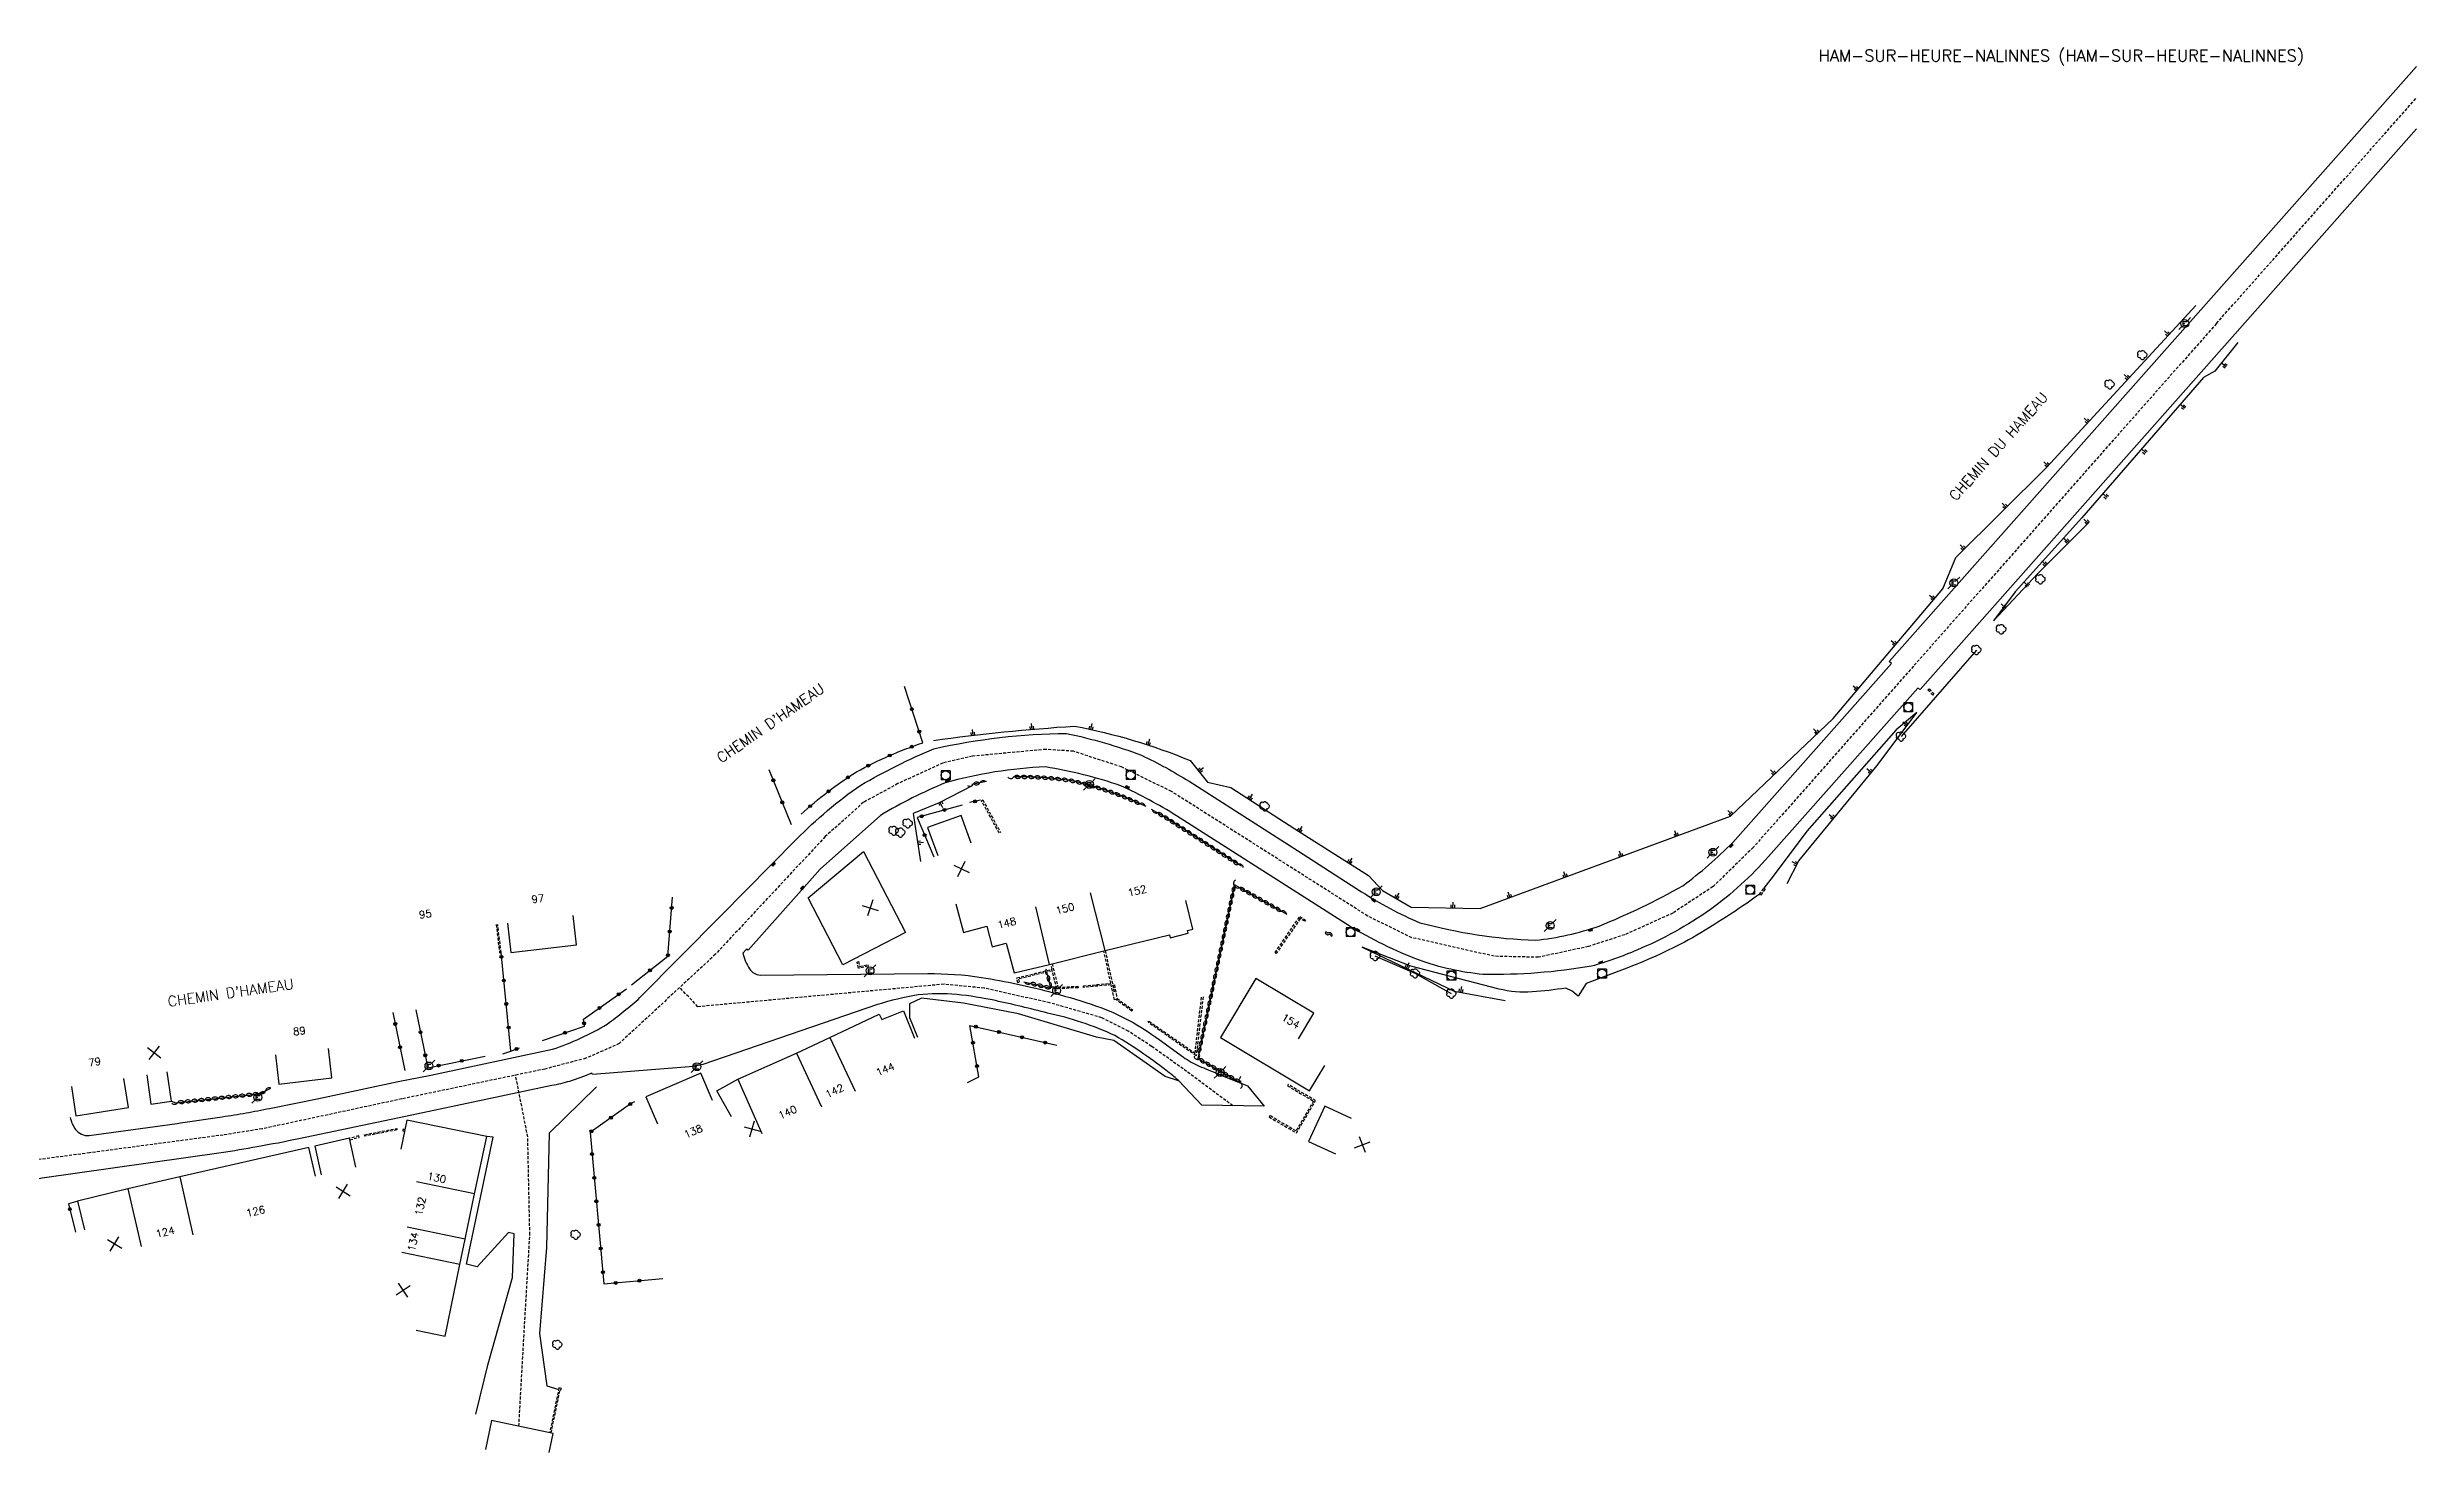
# Model space of a CAD drawing. Header units: millimetres. Extents: x 152000 to 153000, y 111999 to 113000.
# Drawn here: x 152600 to 153000, y 112000 to 112237.2 of the extents above; entities that cross this region are included whole.
import ezdxf
from ezdxf.enums import TextEntityAlignment as Align

# ---------------------------------------------------------------- set-up
doc = ezdxf.new("R2010")
doc.units = ezdxf.units.MM
doc.linetypes.add('DASHED', pattern=[0.75, 0.5, -0.25])
doc.layers.get('0').update_dxf_attribs({"linetype": 'CONTINUOUS'})
for name, color, linetype in [('W0001', 6, 'DASHED'), ('W0008', 7, 'CONTINUOUS'), ('W0100', 7, 'CONTINUOUS'), ('W0112', 1, 'DASHED'), ('W0211', 2, 'CONTINUOUS'), ('W0300', 7, 'CONTINUOUS'), ('W0302', 3, 'CONTINUOUS'), ('W0310', 3, 'CONTINUOUS'), ('W0322', 7, 'CONTINUOUS'), ('W0400', 7, 'CONTINUOUS'), ('W0420', 7, 'CONTINUOUS'), ('W0471', 7, 'CONTINUOUS'), ('W0980', 7, 'CONTINUOUS'), ('W0989', 7, 'CONTINUOUS'), ('W0991', 7, 'CONTINUOUS'), ('W1102', 7, 'CONTINUOUS')]:
    doc.layers.add(name, color=color, linetype=linetype)
doc.styles.get("Standard").update_dxf_attribs({"font": 'romans.shx', "width": 0.85})

# ---------------------------------------------------------------- blocks, each defined once
blk = doc.blocks.new('t322o')
at = {"color": 0, "linetype": 'Continuous'}
for radius in [0.25, 0.15]:
    blk.add_circle((0, 0), radius, dxfattribs=at)
blk = doc.blocks.new('t991o')
at = {"color": 0, "linetype": 'Continuous'}
for p, q in [((-1, 1), (1, -1)), ((-1, -1), (1, 1))]:
    blk.add_line(p, q, dxfattribs=at)
blk = doc.blocks.new('t310o')
at = {"color": 0, "linetype": 'Continuous'}
for centre, start, end in [((-0.5, 0.38), 216.8699, 323.1304), ((0.5, -0.37), 36.8699, 143.1303)]:
    blk.add_arc(centre, 0.625, start, end, dxfattribs=at)
blk = doc.blocks.new('T471')
for p, q in [((-0.333334, 0.333334), (-0.333334, -0.333334)), ((-0.333334, 0.333334), (0.333334, 0.333334)), ((-0.333334, 0), (0, 0)), ((0.500001, 0.500001), (1.000002, 1.000002)), ((-0.500001, -0.500001), (-1.000002, -1.000002)), ((-0.333334, -0.333334), (0.333334, -0.333334))]:
    blk.add_line(p, q)
blk.add_ellipse((0, 0), major_axis=(0.471405, 0.471405), ratio=1, start_param=5.4977871438, end_param=11.780972451)
blk = doc.blocks.new('t211o')
at = {"color": 0, "linetype": 'Continuous'}
for p, q in [((-0.29, 0.5), (-0.29, 0)), ((0, 1), (0, 0)), ((0.29, 0.5), (0.29, 0))]:
    blk.add_line(p, q, dxfattribs=at)
blk = doc.blocks.new('T300')
for p, q in [((-0.8, 0.51), (-0.86, 0.34)), ((-0.86, 0.34), (-0.86, 0.17)), ((-0.86, 0.17), (-0.74, 0.06)), ((-0.69, 0.63), (-0.8, 0.51)), ((-0.8, -0.06), (-0.74, 0.06)), ((-0.74, 0.06), (-0.69, 0.11)), ((-0.57, 0.69), (-0.69, 0.63)), ((-0.46, 0.69), (-0.57, 0.69)), ((-0.29, 0.63), (-0.46, 0.69)), ((-0.29, 0.63), (-0.17, 0.74)), ((-0.23, 0.57), (-0.29, 0.63)), ((-0.17, 0.74), (-0.06, 0.8)), ((-0.06, 0.8), (0.06, 0.8)), ((0.06, 0.8), (0.23, 0.74)), ((0.23, 0.74), (0.34, 0.63)), ((0.34, 0.63), (0.4, 0.51)), ((0.46, 0.46), (0.34, 0.46)), ((0.4, 0.51), (0.4, 0.46)), ((0.57, 0.4), (0.46, 0.46)), ((0.57, 0.4), (0.69, 0.29)), ((0.69, 0.29), (0.74, 0.17)), ((0.74, 0.06), (0.69, -0.17)), ((0.74, 0.17), (0.74, 0.06)), ((-0.8, -0.17), (-0.8, -0.06)), ((-0.8, -0.23), (-0.8, -0.17)), ((-0.74, -0.34), (-0.8, -0.23)), ((-0.69, -0.4), (-0.74, -0.34)), ((-0.51, -0.46), (-0.69, -0.4)), ((-0.4, -0.46), (-0.51, -0.46)), ((-0.4, -0.46), (-0.34, -0.46)), ((-0.34, -0.46), (-0.34, -0.4)), ((-0.34, -0.51), (-0.34, -0.46)), ((-0.29, -0.63), (-0.34, -0.51)), ((-0.17, -0.74), (-0.29, -0.63)), ((-0.06, -0.8), (-0.17, -0.74)), ((0.06, -0.8), (-0.06, -0.8)), ((0.17, -0.74), (0.06, -0.8)), ((0.23, -0.69), (0.17, -0.74)), ((0.29, -0.46), (0.23, -0.46)), ((0.29, -0.63), (0.23, -0.69)), ((0.46, -0.4), (0.29, -0.46)), ((0.34, -0.51), (0.29, -0.63)), ((0.34, -0.51), (0.34, -0.46)), ((0.57, -0.34), (0.46, -0.4)), ((0.63, -0.29), (0.57, -0.34)), ((0.69, -0.17), (0.63, -0.29))]:
    blk.add_line(p, q)
blk = doc.blocks.new('T400')
for p, q in [((-0.15, 0.3), (0.15, 0.3)), ((-0.15, -0.25), (-0.15, 0.3)), ((-0.15, 0.15), (0.15, 0.15)), ((-0.15, 0), (0.15, 0)), ((0.15, 0.3), (0.15, -0.25)), ((-0.15, -0.15), (0.15, -0.15)), ((-0.15, -0.25), (-0.15, -0.3)), ((-0.15, -0.3), (0.15, -0.3)), ((0.15, -0.3), (0.15, -0.25))]:
    blk.add_line(p, q)
blk = doc.blocks.new('T420')
for p, q in [((0.75, 0.75), (-0.75, 0.75)), ((-0.75, 0.75), (-0.75, -0.75)), ((0.75, 0.75), (0.75, -0.75)), ((0.75, -0.75), (-0.75, -0.75))]:
    blk.add_line(p, q)
blk.add_ellipse((0, 0), major_axis=(-0.53, 0.53), ratio=1, start_param=3.926991, end_param=10.210176)

msp = doc.modelspace()

# ---------------------------------------------------------------- linework, layer by layer
at = {"layer": 'W0001', "flags": 128}
msp.add_lwpolyline([(152966.2, 112190.59), (153000, 112228.71)], dxfattribs=at)
at = {"layer": 'W0001'}
for points in [[(152966.2, 112190.59), (152888, 112102.16), (152881.2, 112095.53), (152874.41, 112091.06), (152866.3, 112087.42), (152860.17, 112085.43), (152851.72, 112083.61), (152844.27, 112083.78), (152830.36, 112086.92), (152822.9, 112090.57), (152789.78, 112111.59), (152781.33, 112115.73), (152773.21, 112118.38), (152768.58, 112118.71), (152756.16, 112117.55), (152751.19, 112116.4), (152743.57, 112112.92), (152737.77, 112109.77), (152731.31, 112103.98), (152712.76, 112084.11), (152696.53, 112069.04), (152690.9, 112066.56), (152683.94, 112064.74), (152659.82, 112059.7)], [(152800.13, 112058.55), (152791.75, 112064.76), (152786.4, 112068.57), (152782.48, 112071.14), (152778.01, 112073.4), (152769.21, 112075.92), (152758.15, 112078.39), (152751.36, 112079.06), (152709.78, 112075.26), (152706.74, 112078.53)], [(152679.58, 112004.47), (152680.51, 112020.94), (152681.43, 112036.78), (152681.08, 112053.32), (152679.01, 112063.76)], [(152659.82, 112059.7), (152636.24, 112054.65), (152629.65, 112053.61), (152607.1, 112050.6), (152588.83, 112048.18), (152581.2, 112047.6), (152568.71, 112047.6), (152559.8, 112047.6), (152552.86, 112046.09), (152507.88, 112038.23), (152499.9, 112036.96), (152494.35, 112035.11), (152486.02, 112030.95), (152472.61, 112021.93), (152456.42, 112009.8), (152445.03, 112000)]]:
    msp.add_lwpolyline(points, dxfattribs=at)
at = {"layer": 'W0008'}
for points in [[(152963.57, 112192.92), (153000, 112233.98)], [(153000, 112223.43), (152968.83, 112188.26)]]:
    msp.add_lwpolyline(points, dxfattribs=at)
at = {"layer": 'W0008', "flags": 128}
for points in [[(152659.19, 112062.65), (152664.69, 112063.72), (152685.25, 112068.09, 0.0576), (152694.49, 112072.33, 0.026), (152700.03, 112076.8), (152713.62, 112090.53), (152726.48, 112103.52, -0.0501), (152737.31, 112112.67, -0.0323), (152749.67, 112118.81, -0.0534), (152772.05, 112121.39, -0.0387), (152784.71, 112117.72, -0.0259), (152792.76, 112113.31), (152811.03, 112101.63), (152821.87, 112094.68, 0.0469), (152831.72, 112089.45, 0.0569), (152851.22, 112086.48, 0.0555), (152861.98, 112088.87, 0.0312), (152876.12, 112095.69, 0.0359), (152884.55, 112102.98), (152911.32, 112133.2), (152910.97, 112133.51), (152963.57, 112192.92)], [(152968.83, 112188.26), (152916.18, 112128.8), (152915.77, 112129.06), (152890.58, 112100.61, -0.0558), (152880.77, 112091.68, -0.0551), (152868.36, 112084.83, -0.0344), (152860.69, 112082.11, -0.0474), (152842.39, 112080.71, -0.0604), (152831.62, 112083.1, -0.0411), (152819.75, 112088.9), (152790.62, 112107.49, 0.0314), (152781.23, 112112.57, 0.0407), (152768.48, 112115.75, 0.0574), (152751.58, 112113.06, 0.0334), (152740.61, 112107.57), (152730.46, 112098.49), (152718.31, 112084.82), (152718.04, 112085), (152717.42, 112084.29, 0.1003), (152718.54, 112081.65, 0.2261), (152720.31, 112080.58), (152748.61, 112080.85, -0.0385), (152757.68, 112080.22, -0.0249), (152769.81, 112077.63)], [(152769.91, 112077.55, -0.0206), (152777.12, 112075.38, -0.0366), (152782.62, 112072.94, -0.033), (152787.71, 112069.71), (152791.79, 112066.77, 0.0525), (152794.46, 112065.23, -0.0136), (152797.45, 112063.98), (152802.58, 112061.9), (152805.39, 112058.47), (152794.88, 112058.63), (152790.94, 112062.79, 0.0399), (152789.37, 112064.13, 0.0095), (152785.09, 112067.28, 0.0331), (152780.19, 112070.38, 0.0584), (152768.85, 112074.19, 0.0109), (152760.03, 112076.29, 0.0283), (152753.51, 112077.32, 0.0558), (152746.99, 112077.25, 0.0375), (152740.12, 112075.62), (152710.63, 112065.52), (152709.06, 112065.18), (152697.01, 112064.22), (152692.01, 112063.8), (152691.89, 112064.07, -0.0251), (152688.1, 112062.66, -0.0189), (152685.15, 112061.94), (152660.45, 112056.75)], [(152603.83, 112056.59, 0.1051), (152604.72, 112054.56, 0.2462), (152607.04, 112053.51), (152621.87, 112055.54), (152622.42, 112055.66), (152629.5, 112056.7, 0.0079), (152633.51, 112057.34, 0.0058), (152637.5, 112058.11), (152645.79, 112059.79), (152659.19, 112062.65)], [(152660.45, 112056.75), (152642.42, 112052.95, -0.0073), (152635.39, 112051.62, -0.0093), (152629.33, 112050.6), (152599.07, 112046.3, -0.0042), (152592.11, 112045.33, -0.0277), (152583.05, 112044.64), (152570.99, 112044.48)]]:
    msp.add_lwpolyline(points, format="xyb", dxfattribs=at)
for points in [[(152692.7, 112061.72), (152684.7, 112053.93), (152684.25, 112034.61), (152683.09, 112020.08), (152684.31, 112011.27), (152686.3, 112010.67)], [(152672.32, 112006.5), (152674.39, 112015), (152678.48, 112029.58), (152678.81, 112036.93), (152677.85, 112037.13), (152672.56, 112031.37), (152670.76, 112031.8), (152675.24, 112053.23), (152674.15, 112053.34)]]:
    msp.add_lwpolyline(points, dxfattribs=at)
at = {"layer": 'W0100'}
msp.add_line((152812.91, 112052.49), (152817.46, 112050.42), dxfattribs=at)
at = {"layer": 'W0100', "flags": 128}
for points in [[(152755.96, 112102.85), (152754.25, 112107.55), (152748.59, 112105.5), (152750.29, 112100.8)], [(152753.36, 112092.63), (152754.66, 112087.81), (152758.57, 112088.86), (152759.51, 112085.39), (152761.86, 112086.02), (152763.21, 112080.97), (152769.18, 112082.4), (152778.56, 112084.78), (152789.43, 112087.4), (152789.55, 112086.92), (152792.59, 112087.66), (152792.48, 112088.14), (152793.38, 112088.36), (152792.2, 112093.22)], [(152677.64, 112089.36), (152678.22, 112084.39), (152689.33, 112085.7), (152688.74, 112090.67)], [(152811.21, 112069.87), (152813.78, 112074.16), (152803.99, 112080.02), (152798.02, 112070.05), (152813.08, 112061.04), (152815.64, 112065.33)], [(152638.46, 112067.14), (152639.06, 112062.17), (152648.02, 112063.26), (152647.42, 112068.22)], [(152616.75, 112063.79), (152617.44, 112058.84), (152620.9, 112059.32), (152620.21, 112064.27)], [(152712.29, 112059.44), (152710.33, 112064.04), (152701.03, 112060.06), (152703, 112055.47)], [(152604.04, 112061.82), (152604.8, 112056.87), (152613.65, 112058.23), (152612.89, 112063.17)], [(152662.21, 112020.68), (152667.11, 112019.66), (152669.61, 112031.74), (152670.5, 112036.02), (152672.08, 112043.7), (152674.16, 112053.35), (152660.67, 112056.11), (152659.67, 112051.21)], [(152820.19, 112056.4), (152815.64, 112058.48), (152812.91, 112052.49)], [(152652.07, 112048.18), (152650.97, 112053.06), (152645.12, 112051.75), (152646.21, 112046.87)], [(152645.26, 112046.64), (152644.14, 112051.52), (152622.32, 112046.53), (152613.57, 112044.52), (152605.04, 112042.44), (152606.22, 112037.58)], [(152684.7, 112000), (152685.38, 112003.25), (152674.97, 112005.43), (152673.95, 112000.53)]]:
    msp.add_lwpolyline(points, dxfattribs=at)
msp.add_lwpolyline([(152744.84, 112087.82), (152734.3, 112082.34), (152728.4, 112093.67), (152737.74, 112101.47)], close=True, dxfattribs=at)
at = {"layer": 'W0100'}
msp.add_lwpolyline([(152715.48, 112056.69), (152713.02, 112061.04), (152716.53, 112063.03), (152726.46, 112067.44), (152732.11, 112070.08), (152740.44, 112073.98), (152740.87, 112073.08), (152744.5, 112074.56), (152746.39, 112069.94)], dxfattribs=at)
at = {"layer": 'W0112'}
for points in [[(152917.67, 112128.91), (152918.5, 112128.01), (152918.32, 112127.84), (152917.49, 112128.74)], [(152889.99, 112095.13), (152889.22, 112094.07), (152889.02, 112094.22), (152889.79, 112095.28)], [(152812.28, 112089.69), (152811.51, 112090.14), (152807.46, 112084.26), (152807.25, 112084.4), (152811.43, 112090.48), (152812.41, 112089.9)], [(152815.72, 112087.67), (152816.17, 112087.41), (152816.36, 112087.47), (152816.43, 112087.5), (152816.48, 112087.51), (152816.52, 112087.51), (152816.52, 112087.51), (152816.54, 112087.5), (152816.57, 112087.47), (152816.61, 112087.4), (152816.66, 112087.3), (152816.72, 112087.19), (152816.94, 112087.29), (152816.89, 112087.41), (152816.83, 112087.53), (152816.76, 112087.63), (152816.69, 112087.7), (152816.6, 112087.75), (152816.53, 112087.76), (152816.45, 112087.75), (152816.37, 112087.74), (152816.28, 112087.71), (152816.2, 112087.69), (152815.85, 112087.89)], [(152738.54, 112082.1), (152736.93, 112081.77), (152736.67, 112082.81), (152736.91, 112082.87), (152737.11, 112082.06), (152738.49, 112082.35)], [(152809.35, 112061.92), (152813.76, 112059.33), (152810.78, 112054.29), (152806.37, 112056.88), (152806.24, 112056.66), (152810.87, 112053.95), (152814.11, 112059.42), (152809.48, 112062.13)], [(152653.52, 112053.66), (152658.96, 112054.72), (152659, 112054.47), (152653.57, 112053.42)]]:
    msp.add_lwpolyline(points, close=True, dxfattribs=at)
for points in [[(152760.67, 112104.57), (152757.7, 112110.04), (152757.7, 112110.04), (152757.92, 112110.16), (152760.91, 112104.65)], [(152675.76, 112089.14), (152676.32, 112084.36), (152676.57, 112084.39), (152676.01, 112089.17)], [(152778.56, 112084.76), (152780.11, 112077.76), (152779.89, 112078.92), (152780.13, 112078.97), (152780.57, 112076.67), (152783.2, 112074.74), (152783.05, 112074.54), (152780.37, 112076.5), (152780.14, 112076.45), (152779.58, 112078.97), (152774.91, 112078.53), (152774.89, 112078.78), (152779.53, 112079.22), (152778.32, 112084.7)], [(152769.63, 112082.52), (152770.59, 112078.54), (152773.98, 112078.71), (152773.99, 112078.46), (152770.39, 112078.29), (152769.66, 112081.34), (152763.94, 112079.94), (152764.04, 112079.36), (152763.8, 112079.31), (152763.65, 112080.12), (152769.6, 112081.59), (152769.39, 112082.46)], [(152795.1, 112076.91), (152793.94, 112066.97), (152785.82, 112072.63), (152785.96, 112072.83), (152793.74, 112067.42), (152794.85, 112076.93)], [(152651.03, 112052.82), (152652.63, 112053.2), (152652.57, 112053.45), (152650.97, 112053.06)], [(152660.34, 112054.45), (152660.03, 112054.59), (152659.93, 112054.36), (152660.28, 112054.2)], [(152685.03, 112003.33), (152686.54, 112010.61), (152686.69, 112010.57), (152686.76, 112010.81), (152686.35, 112010.92), (152684.78, 112003.38)]]:
    msp.add_lwpolyline(points, dxfattribs=at)
at = {"layer": 'W0211'}
msp.add_lwpolyline([(152749.56, 112120.21, -0.0186), (152773.42, 112122.63, -0.0502), (152792.91, 112116.82), (152795.86, 112113.19), (152799.81, 112112.28), (152810.58, 112105.27), (152823.01, 112097.43), (152825.39, 112094.89), (152830.21, 112092.07), (152841.9, 112091.85), (152884.13, 112107.42), (152901.48, 112123.91), (152920.01, 112145.82), (152922.22, 112151.11), (152937.51, 112166.26), (152962.75, 112193.65)], format="xyb", dxfattribs=at)
at = {"layer": 'W0211', "flags": 128}
for points in [[(152969.84, 112187.37), (152965.93, 112182.53), (152963.99, 112181.49), (152943.49, 112157.81), (152932.23, 112145.29), (152928.56, 112140.41)], [(152915.64, 112124.92), (152912.11, 112122), (152897.04, 112104.88), (152891.38, 112097.29), (152889.79, 112095.28)], [(152790.93, 112062.77), (152788.7, 112063.48), (152780.06, 112069.55), (152777.1, 112070.1), (152763.96, 112074.06), (152754.65, 112075.88), (152747.54, 112076.7), (152745.51, 112075.77), (152745.55, 112073.47), (152746.88, 112070.14)]]:
    msp.add_lwpolyline(points, dxfattribs=at)
at = {"layer": 'W0211'}
for points in [[(152928.56, 112140.41), (152936.05, 112148.41), (152944.72, 112157.07)], [(152893.72, 112096.06), (152895.69, 112099.9), (152908.93, 112115.99), (152915.63, 112124.91)], [(152756.13, 112112.53), (152750.57, 112109.67), (152746.16, 112107.87), (152747.4, 112099.75)], [(152821.98, 112085.3), (152837.49, 112077.91), (152846.09, 112076.33)]]:
    msp.add_lwpolyline(points, dxfattribs=at)
at = {"layer": 'W0211', "flags": 128}
msp.add_lwpolyline([(152889.02, 112094.22, -0.024062), (152877.72, 112086.91, -0.0364), (152866.63, 112081.78), (152859.78, 112079.16), (152858.44, 112077.03), (152857.44, 112077.87), (152856.35, 112078.42, -0.0241), (152850.66, 112077.76, -0.0763), (152845.1, 112078.24), (152830.17, 112082.12), (152821.98, 112085.3)], format="xyb", dxfattribs=at)
at = {"layer": 'W0302', "flags": 128}
for points in [[(152925.68, 112135.47), (152912.98, 112120.86)], [(152837.05, 112077.46), (152830.92, 112080.87), (152824.18, 112083.82)]]:
    msp.add_lwpolyline(points, dxfattribs=at)
at = {"layer": 'W0310', "flags": 128}
for points in [[(152758.55, 112113.29), (152756.07, 112112.79)], [(152801.58, 112098.97), (152788.85, 112107.16), (152786.42, 112108.58)], [(152809.32, 112090.85), (152800.41, 112095.83), (152794.19, 112066.55), (152801.46, 112062.44), (152801.46, 112062.73)], [(152764.85, 112079.45), (152769.39, 112078.4), (152768.73, 112081.11)], [(152620.9, 112059.32), (152621.65, 112059.05), (152635.78, 112060.58), (152637.71, 112061.52)]]:
    msp.add_lwpolyline(points, dxfattribs=at)
msp.add_lwpolyline([(152785.47, 112109.05, 0.0579), (152772.75, 112113.43, 0.0418), (152763.07, 112114.05)], format="xyb", dxfattribs=at)
at = {"layer": 'W0322'}
for p, q in [((152678.24, 112067.77), (152676.57, 112084.39)), ((152658.3, 112074.31), (152660.31, 112064.51))]:
    msp.add_line(p, q, dxfattribs=at)
at = {"layer": 'W0322', "flags": 128}
msp.add_lwpolyline([(152727.23, 112107.75, -0.0443), (152736.56, 112114.9, -0.0462), (152747.8, 112119.8), (152744.69, 112129.3)], format="xyb", dxfattribs=at)
for points in [[(152721.81, 112115.33), (152725.54, 112106.05)], [(152754.4, 112109.31), (152746.84, 112107.22), (152749.62, 112100.55)], [(152757.52, 112110.14), (152755.69, 112109.71)], [(152683.56, 112069.58), (152690.68, 112071.98), (152690.49, 112073.15), (152697.75, 112078.31)], [(152755.32, 112062.46), (152757.25, 112063.42), (152755.74, 112072.11), (152770.42, 112068.77)], [(152676.87, 112067.33), (152678.24, 112067.77), (152679.68, 112068.3)], [(152699.1, 112059.23), (152698.6, 112058.98), (152691.59, 112054.06), (152693.95, 112028.47), (152703.91, 112029.39)], [(152605.09, 112042.45), (152603.54, 112042.01), (152604.71, 112037.21)]]:
    msp.add_lwpolyline(points, dxfattribs=at)
at = {"layer": 'W0322'}
for points in [[(152698.59, 112078.94), (152704.73, 112083.78), (152705.53, 112093.75)], [(152662.19, 112074.75), (152664.21, 112064.95), (152673.86, 112066.93)]]:
    msp.add_lwpolyline(points, dxfattribs=at)
at = {"layer": 'W1102'}
for p, q in [((152769.18, 112082.4), (152766.84, 112092.13)), ((152778.56, 112084.78), (152776.11, 112094.47)), ((152732.11, 112070.08), (152736.35, 112061.02)), ((152726.46, 112067.44), (152730.69, 112058.38)), ((152716.53, 112063.03), (152720.59, 112053.89)), ((152613.57, 112044.52), (152615.81, 112034.77)), ((152622.32, 112046.53), (152624.54, 112036.78)), ((152672.08, 112043.7), (152662.28, 112045.71)), ((152670.5, 112036.02), (152660.71, 112038.04)), ((152669.61, 112031.74), (152659.82, 112033.77))]:
    msp.add_line(p, q, dxfattribs=at)

# ---------------------------------------------------------------- block references
at = {"layer": 'W0211'}
for p, rotation in [((152958.14, 112188.65), 47.34101259843299), ((152967.85, 112183.31), 51.0257716368403), ((152951.36, 112181.3), 47.34101259843299), ((152960.85, 112176.33), 49.10235270726614), ((152944.59, 112173.94), 47.34101259843299), ((152954.3, 112168.77), 49.10235270726614), ((152937.81, 112166.59), 47.34101259843299), ((152930.72, 112159.54), 44.73570577763419), ((152947.76, 112161.22), 49.10235270726614), ((152944.53, 112156.88), 44.99702450607911), ((152923.62, 112152.5), 44.73570577763419), ((152941.15, 112153.71), 48.03863622983781), ((152937.45, 112149.81), 44.99702450607911), ((152918.53, 112144.07), 49.77356190471792), ((152934.46, 112146.28), 48.03863622983781), ((152930.57, 112142.56), 46.84379643812634), ((152912.07, 112136.43), 49.77356190471792), ((152905.61, 112128.8), 49.77356190471792), ((152756.24, 112121.07), 6.705619489459212), ((152766.18, 112122.08), 4.929152184128257), ((152776.11, 112122.07), 347.5974967960974), ((152785.75, 112119.45), 341.9527309510967), ((152898.87, 112121.43), 43.5523123799892), ((152914.03, 112122.77), 53.06919378328056), ((152794.41, 112114.97), 309.1578634756356), ((152891.62, 112114.54), 43.5523123799892), ((152907.97, 112114.82), 50.55630344175299), ((152750.73, 112109.75), 207.2365610423774), ((152802.86, 112110.29), 326.9613538187317), ((152884.37, 112107.65), 43.5523123799892), ((152811.25, 112104.84), 327.7605115447051), ((152875.06, 112104.08), 20.23888595960738), ((152901.61, 112107.1), 50.55630344175299), ((152746.92, 112102.86), 278.6128396984589), ((152819.71, 112099.51), 327.7605115447051), ((152865.68, 112100.62), 20.23888595960738), ((152895.38, 112099.3), 62.81971896525911), ((152856.3, 112097.16), 20.23888595960738), ((152827.65, 112093.57), 329.6645270932681), ((152837.24, 112091.94), 358.920259762578), ((152846.91, 112093.7), 20.23888595960738), ((152829.44, 112081.75), 334.5422345786509), ((152838.56, 112077.72), 349.5794060592316)]:
    msp.add_blockref('t211o', p, dxfattribs=dict(at, rotation=rotation))
at = {"layer": 'W0300'}
for p in [(152953.71, 112185.24), (152948.19, 112180.28), (152936.51, 112147.4), (152925.68, 112135.47), (152929.88, 112138.96), (152912.98, 112120.86), (152805.54, 112109.08), (152742.88, 112104.96), (152744.02, 112104.65), (152745.27, 112106.18), (152824.18, 112083.82), (152830.92, 112080.87), (152837.05, 112077.46), (152689.2, 112036.75), (152686.09, 112018.2)]:
    msp.add_blockref('T300', p, dxfattribs=at)
at = {"layer": 'W0310'}
for p, rotation in [((152756.29, 112112.83), 191.5484321902547), ((152757.42, 112113.06), 191.5484321902547), ((152763.16, 112114.05), 181.0793010542575), ((152764.32, 112114.06), 179.9402443663292), ((152765.47, 112114.04), 178.8011876784008), ((152766.63, 112114.01), 177.6621309904723), ((152767.78, 112113.95), 176.523074302544), ((152768.93, 112113.87), 175.3840176146156), ((152770.08, 112113.76), 174.2449609266872), ((152771.23, 112113.64), 173.1059042387589), ((152772.38, 112113.49), 171.9668475508305), ((152773.51, 112113.26), 166.8276200876396), ((152774.63, 112112.99), 165.6923555180574), ((152775.75, 112112.69), 164.5570909484752), ((152776.86, 112112.37), 163.421826378893), ((152777.96, 112112.03), 162.2865618093108), ((152779.06, 112111.67), 161.1512972397286), ((152780.15, 112111.28), 160.0160326701463), ((152781.23, 112110.88), 158.8807681005642), ((152782.3, 112110.45), 157.7455035309819), ((152783.37, 112110), 156.6102389613997), ((152784.42, 112109.54), 155.4749743918175), ((152787.42, 112107.99), 149.5796300109972), ((152788.42, 112107.41), 149.5796300109972), ((152789.4, 112106.8), 147.2486019727651), ((152790.37, 112106.18), 147.2486019727651), ((152791.34, 112105.55), 147.2486019727651), ((152792.31, 112104.93), 147.2486019727651), ((152793.28, 112104.3), 147.2486019727651), ((152794.26, 112103.68), 147.2486019727651), ((152795.23, 112103.05), 147.2486019727651), ((152796.2, 112102.43), 147.2486019727651), ((152797.17, 112101.8), 147.2486019727651), ((152798.14, 112101.18), 147.2486019727651), ((152799.11, 112100.55), 147.2486019727651), ((152800.08, 112099.93), 147.2486019727651), ((152801.05, 112099.3), 147.2486019727651), ((152800.37, 112095.65), 258.0215401443988), ((152801.25, 112095.36), 150.7903880098278), ((152799.41, 112091.13), 258.0215401443988), ((152799.65, 112092.26), 258.0215401443988), ((152799.89, 112093.39), 258.0215401443988), ((152800.13, 112094.52), 258.0215401443988), ((152802.26, 112094.8), 150.7903880098278), ((152803.27, 112094.23), 150.7903880098278), ((152804.28, 112093.67), 150.7903880098278), ((152805.29, 112093.11), 150.7903880098278), ((152806.29, 112092.54), 150.7903880098278), ((152807.3, 112091.98), 150.7903880098278), ((152808.31, 112091.42), 150.7903880098278), ((152798.69, 112087.75), 258.0215401443988), ((152798.93, 112088.88), 258.0215401443988), ((152799.17, 112090), 258.0215401443988), ((152797.73, 112083.23), 258.0215401443988), ((152797.97, 112084.36), 258.0215401443988), ((152798.21, 112085.49), 258.0215401443988), ((152798.45, 112086.62), 258.0215401443988), ((152768.85, 112080.61), 103.7979734588113), ((152769.13, 112079.49), 103.7979734588113), ((152797.01, 112079.84), 258.0215401443988), ((152797.25, 112080.97), 258.0215401443988), ((152797.49, 112082.1), 258.0215401443988), ((152765.98, 112079.19), 347.0092557782289), ((152767.1, 112078.93), 347.0092557782289), ((152768.23, 112078.67), 347.0092557782289), ((152769.36, 112078.41), 347.0092557782289), ((152796.05, 112075.32), 258.0215401443988), ((152796.29, 112076.45), 258.0215401443988), ((152796.53, 112077.58), 258.0215401443988), ((152796.77, 112078.71), 258.0215401443988), ((152795.33, 112071.93), 258.0215401443988), ((152795.57, 112073.06), 258.0215401443988), ((152795.81, 112074.19), 258.0215401443988), ((152794.38, 112067.41), 258.0215401443988), ((152794.61, 112068.54), 258.0215401443988), ((152794.85, 112069.67), 258.0215401443988), ((152795.09, 112070.8), 258.0215401443988), ((152794.44, 112066.41), 330.4789258793698), ((152795.44, 112065.84), 330.4789258793698), ((152796.45, 112065.28), 330.4789258793698), ((152797.45, 112064.71), 330.4789258793698), ((152798.46, 112064.14), 330.4789258793698), ((152799.46, 112063.57), 330.4789258793698), ((152627.73, 112059.71), 6.143363452792375), ((152628.88, 112059.83), 6.143363452792375), ((152630.03, 112059.96), 6.143363452792375), ((152631.18, 112060.08), 6.143363452792375), ((152632.33, 112060.2), 6.143363452792375), ((152633.48, 112060.33), 6.143363452792375), ((152634.62, 112060.45), 6.143363452792375), ((152635.77, 112060.58), 6.143363452792375), ((152636.81, 112061.08), 26.15824807705591), ((152800.47, 112063), 330.4789258793698), ((152801.46, 112062.45), 89.30436873152162), ((152621.99, 112059.09), 6.143363452792375), ((152623.14, 112059.22), 6.143363452792375), ((152624.29, 112059.34), 6.143363452792375), ((152625.44, 112059.46), 6.143363452792375), ((152626.59, 112059.59), 6.143363452792375)]:
    msp.add_blockref('t310o', p, dxfattribs=dict(at, rotation=rotation))
at = {"layer": 'W0322'}
for p, rotation in [((152745.93, 112125.5), 108.1579842984001), ((152747.18, 112121.7), 108.1579842984001), ((152738.58, 112115.97), 26.85627576819884), ((152742.2, 112117.67), 23.41017349544573), ((152745.91, 112119.15), 19.96407122269247), ((152722.55, 112113.47), 291.8970164992865), ((152731.87, 112111.64), 37.34037456391254), ((152735.12, 112113.96), 33.89329631906886), ((152724.05, 112109.76), 291.8970164992865), ((152728.76, 112109.12), 40.78745280875631), ((152751.44, 112108.49), 195.475879771988), ((152756.61, 112109.92), 195.475879771988), ((152747.59, 112107.42), 195.475879771988), ((152748.08, 112104.24), 292.6938988773113), ((152705.38, 112091.94), 85.4123048641895), ((152705.06, 112087.95), 85.4123048641895), ((152676.64, 112083.69), 95.75459178949023), ((152704.74, 112083.96), 85.4123048641895), ((152677.04, 112079.71), 95.75459178949023), ((152701.73, 112081.41), 38.28644043276593), ((152677.44, 112075.73), 95.75459178949023), ((152696.45, 112077.38), 35.45186343179212), ((152658.7, 112072.35), 281.601043642698), ((152677.84, 112071.75), 95.75459178949023), ((152690.6, 112072.46), 98.98497467912635), ((152693.19, 112075.06), 35.45186343179212), ((152756.74, 112071.89), 347.1654941053004), ((152659.51, 112068.43), 281.601043642698), ((152662.97, 112070.98), 281.601043642698), ((152679.18, 112068.12), 95.75459178949023), ((152687.35, 112070.86), 18.59613696577792), ((152756.25, 112069.18), 99.85170656050501), ((152760.64, 112071), 347.1654941053004), ((152764.54, 112070.11), 347.1654941053004), ((152768.44, 112069.22), 347.1654941053004), ((152663.77, 112067.06), 281.601043642698), ((152666.02, 112065.33), 11.60104364269397), ((152669.94, 112066.13), 11.60104364269397), ((152756.93, 112065.24), 99.85170656050501), ((152695.11, 112056.53), 215.0750711670597), ((152698.38, 112058.83), 215.0750711670597), ((152691.83, 112054.23), 215.0750711670597), ((152691.93, 112050.38), 275.2759964821321), ((152692.3, 112046.39), 275.2759964821321), ((152603.76, 112041.1), 283.6938686454633), ((152692.66, 112042.41), 275.2759964821321), ((152693.03, 112038.43), 275.2759964821321), ((152693.4, 112034.44), 275.2759964821321), ((152693.77, 112030.46), 275.2759964821321), ((152695.94, 112028.65), 5.275996482064659), ((152699.93, 112029.02), 5.275996482064659)]:
    msp.add_blockref('t322o', p, dxfattribs=dict(at, rotation=rotation))
at = {"layer": 'W0400'}
for p, rotation in [((152751.98, 112113.34), 107.6817210608199), ((152782.32, 112112.33), 61.53763840254246), ((152884.27, 112102.46), 132.9369452521525), ((152722.55, 112099.33), 132.8212547493695), ((152727.44, 112095.33), 137.5690903124758), ((152823.92, 112093.25), 59.25734223845058), ((152821.24, 112088.18), 58.94765106796019), ((152860.52, 112088.18), 107.601773695849), ((152862.29, 112082.76), 108.2791893402204)]:
    msp.add_blockref('T400', p, dxfattribs=dict(at, rotation=rotation))
at = {"layer": 'W0420'}
for p in [(152914.16, 112125.81), (152751.63, 112114.33), (152782.89, 112114.37), (152887.47, 112094.99), (152819.99, 112087.84), (152837.02, 112080.5), (152862.46, 112080.85)]:
    msp.add_blockref('T420', p, dxfattribs=at)
at = {"layer": 'W0471'}
for p in [(152960.85, 112190.58), (152921.87, 112146.8), (152775.91, 112112.8), (152881.19, 112101.33), (152824.34, 112094.65), (152853.72, 112088.97), (152738.87, 112081.33), (152770.38, 112077.99), (152664.4, 112065.26), (152709.65, 112065.14), (152797.97, 112064.18), (152635.5, 112059.97)]:
    msp.add_blockref('T471', p, dxfattribs=at)
at = {"layer": 'W0991'}
for p, rotation in [((152754.32, 112098.54), 19.9539302099865), ((152738.89, 112091.93), 297.4981416806987), ((152618.02, 112067.5), 7.706121884322144), ((152718.97, 112054.64), 29.5344407928011), ((152822.01, 112051.96), 65.47720984412521), ((152649.91, 112044.11), 12.63107967476033), ((152611.32, 112035.22), 13.69386864541098), ((152660.04, 112027.42), 78.28761092505063)]:
    msp.add_blockref('t991o', p, dxfattribs=dict(at, rotation=rotation))

# ---------------------------------------------------------------- texts
at = {"layer": 'W0980'}
msp.add_text('HAM-SUR-HEURE-NALINNES (HAM-SUR-HEURE-NALINNES)', height=2, dxfattribs=at).set_placement((152940, 112235.67), align=Align.MIDDLE)
at = {"layer": 'W0989'}
for s, rotation, p in [('CHEMIN DU HAMEAU', 48.1573, (152929.39, 112169.83)), ("CHEMIN D'HAMEAU", 34.7625, (152722.06, 112123.14)), ("CHEMIN D'HAMEAU", 8.1013, (152630.92, 112077.63))]:
    msp.add_text(s, height=1.75, rotation=rotation, dxfattribs=at).set_placement(p, align=Align.MIDDLE)
at = {"layer": 'W0991'}
for s, rotation, p in [('97', 6.7047, (152682.78, 112093.49)), ('150', 14.1873, (152771.78, 112091.83)), ('152', 13.5786, (152783.97, 112094.83)), ('95', 7.392, (152663.79, 112090.9)), ('148', 13.4966, (152761.96, 112089.4)), ('154', 329.085, (152809.91, 112072.84)), ('89', 6.9102, (152642.52, 112071.16)), ('79', 8.7154, (152607.94, 112065.95)), ('144', 22.3111, (152741.43, 112064.71)), ('142', 25.0317, (152732.88, 112061.05)), ('140', 23.9455, (152724.95, 112057.46)), ('138', 23.1389, (152709.02, 112054.23)), ('130', 348.4668, (152665.71, 112046.4)), ('126', 12.8639, (152635.12, 112040.74)), ('132', 78.3762, (152662.96, 112041.57)), ('124', 12.9483, (152619.85, 112037.24)), ('134', 78.2926, (152661.73, 112035.6))]:
    msp.add_text(s, height=1.25, rotation=rotation, dxfattribs=at).set_placement(p, align=Align.MIDDLE)

doc.saveas('drawing.dxf')
